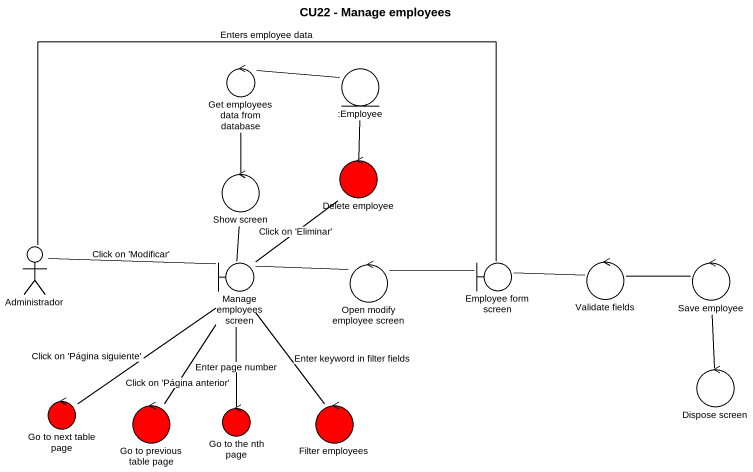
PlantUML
@startuml
title CU22 - Manage employees
control "Get employees data from database" as Get_employees_data_from
entity ":Employee" as Employee
control "Show screen" as Show_screen
control "Delete employee" as Delete_employee #FF0000
actor Administrador
boundary "Manage employees screen" as Manage_employees_screen
control "Open modify employee screen" as Open_modify_employee_screen
boundary "Employee form screen" as Employee_form_screen
control "Validate fields" as Validate_fields
control "Save employee" as Save_employee
control "Dispose screen" as Dispose_screen
control "Go to next table page" as Go_to_next_table_page #FF0000
control "Go to previous table page" as Go_to_previous_table_page #FF0000
control "Go to the nth page" as Go_to_the_nth_page #FF0000
control "Filter employees" as Filter_employees #FF0000
Get_employees_data_from -right- Employee
Get_employees_data_from -- Show_screen
Delete_employee -up- Employee
Administrador -right- Manage_employees_screen : Click on 'Modificar'
Administrador -right- Employee_form_screen : Enters employee data
Manage_employees_screen -up- Show_screen
Manage_employees_screen -up- Delete_employee : Click on 'Eliminar'
Manage_employees_screen -right- Open_modify_employee_screen
Manage_employees_screen -- Go_to_next_table_page : Click on 'Página siguiente'
Manage_employees_screen -- Go_to_previous_table_page : Click on 'Página anterior'
Manage_employees_screen -- Go_to_the_nth_page : Enter page number
Manage_employees_screen -- Filter_employees : Enter keyword in filter fields
Open_modify_employee_screen -right- Employee_form_screen
Employee_form_screen -right- Validate_fields
Validate_fields -right- Save_employee
Save_employee -- Dispose_screen
@enduml
